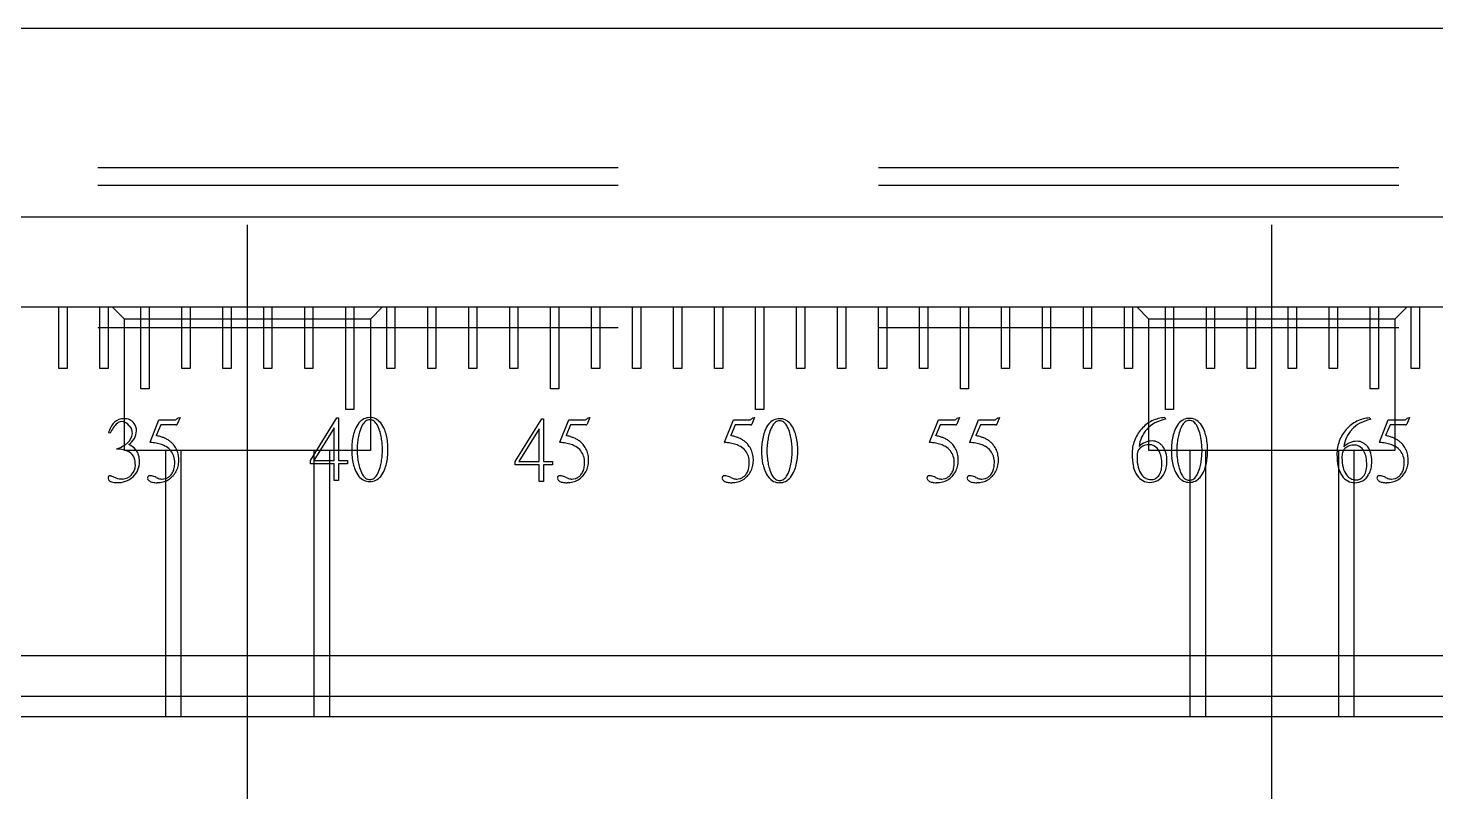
# Model space of a CAD drawing. Extents: x 1 to 398, y 0 to 247.
# Drawn here: x 256.62 to 290.97, y 83.87 to 102.67 of the extents above; entities that cross this region are included whole.
import ezdxf

# ---------------------------------------------------------------- set-up
doc = ezdxf.new("R2010")
doc.units = 0
doc.linetypes.add('CENTER', pattern=[50.8, 31.75, -6.35, 6.35, -6.35])
doc.linetypes.add('DASHED', pattern=[19.05, 12.7, -6.35])
doc.layers.get('0').update_dxf_attribs({"linetype": 'CONTINUOUS'})
doc.layers.add('CENTER', color=1, linetype='CENTER')

msp = doc.modelspace()

# ---------------------------------------------------------------- linework, layer by layer
at = {"color": 7, "linetype": 'CONTINUOUS'}
for p, q in [((249.465, 102.67), (318.265, 102.67)), ((249.465, 98.07), (324.465, 98.07)), ((241.795, 95.87), (323.465, 95.87)), ((257.365, 94.37), (257.365, 95.87)), ((257.565, 95.87), (257.565, 94.37)), ((258.365, 94.37), (258.365, 95.87)), ((258.565, 95.87), (258.565, 94.37)), ((259.365, 93.87), (259.365, 95.87)), ((259.565, 95.87), (259.565, 93.87)), ((260.365, 94.37), (260.365, 95.87)), ((260.565, 95.87), (260.565, 94.37)), ((261.365, 94.37), (261.365, 95.87)), ((261.565, 95.87), (261.565, 94.37)), ((262.365, 94.37), (262.365, 95.87)), ((262.565, 95.87), (262.565, 94.37)), ((263.365, 94.37), (263.365, 95.87)), ((263.565, 95.87), (263.565, 94.37)), ((264.365, 93.37), (264.365, 95.87)), ((264.565, 95.87), (264.565, 93.37)), ((265.365, 94.37), (265.365, 95.87)), ((265.565, 95.87), (265.565, 94.37)), ((266.365, 94.37), (266.365, 95.87)), ((266.565, 95.87), (266.565, 94.37)), ((267.365, 94.37), (267.365, 95.87)), ((267.565, 95.87), (267.565, 94.37)), ((268.365, 94.37), (268.365, 95.87)), ((268.565, 95.87), (268.565, 94.37)), ((269.365, 93.87), (269.365, 95.87)), ((269.565, 95.87), (269.565, 93.87)), ((270.365, 94.37), (270.365, 95.87)), ((270.565, 95.87), (270.565, 94.37)), ((271.365, 94.37), (271.365, 95.87)), ((271.565, 95.87), (271.565, 94.37)), ((272.365, 94.37), (272.365, 95.87)), ((272.565, 95.87), (272.565, 94.37)), ((273.365, 94.37), (273.365, 95.87)), ((273.565, 95.87), (273.565, 94.37)), ((274.365, 93.37), (274.365, 95.87)), ((274.565, 95.87), (274.565, 93.37)), ((275.365, 94.37), (275.365, 95.87)), ((275.565, 95.87), (275.565, 94.37)), ((276.365, 94.37), (276.365, 95.87)), ((276.565, 95.87), (276.565, 94.37)), ((277.365, 94.37), (277.365, 95.87)), ((277.565, 95.87), (277.565, 94.37)), ((278.365, 94.37), (278.365, 95.87)), ((278.565, 95.87), (278.565, 94.37)), ((279.365, 93.87), (279.365, 95.87)), ((279.565, 95.87), (279.565, 93.87)), ((280.365, 94.37), (280.365, 95.87)), ((280.565, 95.87), (280.565, 94.37)), ((281.365, 94.37), (281.365, 95.87)), ((281.565, 95.87), (281.565, 94.37)), ((282.365, 94.37), (282.365, 95.87)), ((282.565, 95.87), (282.565, 94.37)), ((283.365, 94.37), (283.365, 95.87)), ((283.565, 95.87), (283.565, 94.37)), ((284.365, 93.37), (284.365, 95.87)), ((284.565, 95.87), (284.565, 93.37)), ((285.365, 94.37), (285.365, 95.87)), ((285.565, 95.87), (285.565, 94.37)), ((286.365, 94.37), (286.365, 95.87)), ((286.565, 95.87), (286.565, 94.37)), ((287.365, 94.37), (287.365, 95.87)), ((287.565, 95.87), (287.565, 94.37)), ((288.365, 94.37), (288.365, 95.87)), ((288.565, 95.87), (288.565, 94.37)), ((289.365, 93.87), (289.365, 95.87)), ((289.565, 95.87), (289.565, 93.87)), ((290.365, 94.37), (290.365, 95.87)), ((290.565, 95.87), (290.565, 94.37)), ((257.565, 94.37), (257.365, 94.37)), ((258.565, 94.37), (258.365, 94.37)), ((260.565, 94.37), (260.365, 94.37)), ((261.565, 94.37), (261.365, 94.37)), ((262.565, 94.37), (262.365, 94.37)), ((263.565, 94.37), (263.365, 94.37)), ((265.565, 94.37), (265.365, 94.37)), ((266.565, 94.37), (266.365, 94.37)), ((267.565, 94.37), (267.365, 94.37)), ((268.565, 94.37), (268.365, 94.37)), ((270.565, 94.37), (270.365, 94.37)), ((271.565, 94.37), (271.365, 94.37)), ((272.565, 94.37), (272.365, 94.37)), ((273.565, 94.37), (273.365, 94.37)), ((275.565, 94.37), (275.365, 94.37)), ((276.565, 94.37), (276.365, 94.37)), ((277.565, 94.37), (277.365, 94.37)), ((278.565, 94.37), (278.365, 94.37)), ((280.565, 94.37), (280.365, 94.37)), ((281.565, 94.37), (281.365, 94.37)), ((282.565, 94.37), (282.365, 94.37)), ((283.565, 94.37), (283.365, 94.37)), ((285.565, 94.37), (285.365, 94.37)), ((286.565, 94.37), (286.365, 94.37)), ((287.565, 94.37), (287.365, 94.37)), ((288.565, 94.37), (288.365, 94.37)), ((290.565, 94.37), (290.365, 94.37)), ((259.565, 93.87), (259.365, 93.87)), ((269.565, 93.87), (269.365, 93.87)), ((279.565, 93.87), (279.365, 93.87)), ((289.565, 93.87), (289.365, 93.87)), ((259.591, 92.573), (259.805, 93.113)), ((259.805, 93.113), (260.178, 93.113)), ((260.321, 93.17), (260.254, 93.007)), ((260.276, 93.166), (260.321, 93.17)), ((263.503, 92.127), (264.149, 93.166)), ((264.149, 93.166), (264.19, 93.166)), ((264.19, 93.166), (264.19, 92.123)), ((264.565, 93.37), (264.365, 93.37)), ((268.503, 92.1), (269.149, 93.14)), ((269.149, 93.14), (269.19, 93.14)), ((269.19, 93.14), (269.19, 92.096)), ((269.591, 92.573), (269.805, 93.113)), ((269.805, 93.113), (270.178, 93.113)), ((270.321, 93.17), (270.254, 93.007)), ((270.276, 93.166), (270.321, 93.17)), ((273.611, 92.573), (273.825, 93.113)), ((273.825, 93.113), (274.198, 93.113)), ((274.341, 93.17), (274.273, 93.007)), ((274.296, 93.166), (274.341, 93.17)), ((274.565, 93.37), (274.365, 93.37)), ((278.611, 92.573), (278.825, 93.113)), ((278.825, 93.113), (279.198, 93.113)), ((279.341, 93.17), (279.273, 93.007)), ((279.296, 93.166), (279.341, 93.17)), ((279.591, 92.573), (279.805, 93.113)), ((279.805, 93.113), (280.178, 93.113)), ((280.321, 93.17), (280.254, 93.007)), ((280.276, 93.166), (280.321, 93.17)), ((284.355, 93.17), (284.367, 93.129)), ((284.565, 93.37), (284.365, 93.37)), ((289.355, 93.162), (289.367, 93.121)), ((289.591, 92.573), (289.805, 93.113)), ((289.805, 93.113), (290.178, 93.113)), ((290.321, 93.17), (290.254, 93.007)), ((290.276, 93.166), (290.321, 93.17)), ((258.613, 92.787), (258.576, 92.795)), ((259.85, 92.993), (259.74, 92.732)), ((260.221, 92.993), (259.85, 92.993)), ((264.082, 92.924), (263.589, 92.123)), ((264.082, 92.123), (264.082, 92.924)), ((269.082, 92.897), (268.589, 92.096)), ((269.082, 92.096), (269.082, 92.897)), ((269.85, 92.993), (269.74, 92.732)), ((270.221, 92.993), (269.85, 92.993)), ((273.87, 92.993), (273.76, 92.732)), ((274.241, 92.993), (273.87, 92.993)), ((278.87, 92.993), (278.76, 92.732)), ((279.241, 92.993), (278.87, 92.993)), ((279.85, 92.993), (279.74, 92.732)), ((280.221, 92.993), (279.85, 92.993)), ((289.85, 92.993), (289.74, 92.732)), ((290.221, 92.993), (289.85, 92.993)), ((258.78, 92.402), (258.78, 92.408)), ((263.503, 92.043), (263.503, 92.127)), ((263.589, 92.123), (264.082, 92.123)), ((264.082, 92.123), (264.082, 92.123)), ((264.19, 92.123), (264.406, 92.123)), ((264.406, 92.123), (264.406, 92.043)), ((268.503, 92.017), (268.503, 92.1)), ((268.589, 92.096), (269.082, 92.096)), ((269.082, 92.096), (269.082, 92.096)), ((269.19, 92.096), (269.406, 92.096)), ((269.406, 92.096), (269.406, 92.017)), ((258.623, 91.752), (258.638, 91.75)), ((258.638, 91.75), (258.756, 91.699)), ((264.084, 92.043), (263.503, 92.043)), ((264.084, 91.635), (264.084, 92.043)), ((264.406, 92.043), (264.19, 92.043)), ((264.19, 92.043), (264.19, 91.635)), ((269.084, 92.017), (268.503, 92.017)), ((269.084, 91.609), (269.084, 92.017)), ((269.406, 92.017), (269.19, 92.017)), ((269.19, 92.017), (269.19, 91.609)), ((264.19, 91.635), (264.084, 91.635)), ((269.19, 91.609), (269.084, 91.609)), ((125.465, 87.37), (323.465, 87.37)), ((324.465, 86.37), (124.465, 86.37)), ((323.965, 85.87), (124.965, 85.87))]:
    msp.add_line(p, q, dxfattribs=at)
at = {"color": 3, "linetype": 'DASHED'}
for p, q in [((124.965, 99.27), (323.965, 99.27)), ((124.965, 98.837), (323.965, 98.837)), ((258.965, 95.57), (258.665, 95.87)), ((265.265, 95.87), (264.965, 95.57)), ((283.965, 95.57), (283.665, 95.87)), ((290.265, 95.87), (289.965, 95.57)), ((264.965, 95.57), (258.965, 95.57)), ((258.965, 92.37), (258.965, 95.57)), ((264.965, 95.57), (264.965, 92.37)), ((289.965, 95.57), (283.965, 95.57)), ((283.965, 92.37), (283.965, 95.57)), ((289.965, 95.57), (289.965, 92.37)), ((124.965, 95.37), (323.965, 95.37)), ((264.965, 92.37), (258.965, 92.37)), ((259.965, 92.37), (259.965, 85.87)), ((260.344, 92.37), (260.344, 85.87)), ((263.586, 92.37), (263.586, 85.87)), ((263.965, 92.37), (263.965, 85.87)), ((289.965, 92.37), (283.965, 92.37)), ((284.965, 92.37), (284.965, 85.87)), ((285.344, 92.37), (285.344, 85.87)), ((288.586, 92.37), (288.586, 85.87)), ((288.965, 92.37), (288.965, 85.87))]:
    msp.add_line(p, q, dxfattribs=at)
at = {"color": 7, "linetype": 'CONTINUOUS'}
for centre, radius, start, end in [((258.945, 92.804), 0.339, 88.2687, 132.0328), ((258.975, 92.862), 0.282, 36.3587, 93.971), ((260.178, 93.216), 0.103, 269.9573, 289.456), ((260.171, 93.235), 0.123, 289.8018, 307.0841), ((260.133, 93.285), 0.187, 307.1607, 320.255), ((264.966, 92.817), 0.359, 116.5466, 141.2478), ((264.948, 92.838), 0.332, 89.2937, 115.4267), ((264.952, 92.946), 0.171, 89.8353, 126.5002), ((264.956, 92.837), 0.334, 64.6264, 90.6532), ((264.953, 92.945), 0.173, 53.6842, 90.279), ((264.94, 92.819), 0.356, 38.658, 63.5476), ((270.178, 93.216), 0.103, 269.9573, 289.456), ((270.171, 93.235), 0.123, 289.8018, 307.0841), ((270.133, 93.285), 0.187, 307.1607, 320.255), ((274.198, 93.216), 0.103, 269.9573, 289.456), ((274.191, 93.235), 0.123, 289.8018, 307.0841), ((274.152, 93.285), 0.187, 307.1607, 320.255), ((274.966, 92.79), 0.359, 116.5466, 141.2478), ((274.948, 92.811), 0.332, 89.2937, 115.4267), ((274.952, 92.92), 0.171, 89.8353, 126.5002), ((274.956, 92.81), 0.334, 64.6264, 90.6532), ((274.953, 92.918), 0.173, 53.6842, 90.279), ((274.94, 92.792), 0.356, 38.658, 63.5476), ((279.198, 93.216), 0.103, 269.9573, 289.456), ((279.191, 93.235), 0.123, 289.8018, 307.0841), ((279.152, 93.285), 0.187, 307.1607, 320.255), ((280.178, 93.216), 0.103, 269.9573, 289.456), ((280.171, 93.235), 0.123, 289.8018, 307.0841), ((280.133, 93.285), 0.187, 307.1607, 320.255), ((284.381, 92.39), 0.779, 116.1288, 128.3733), ((284.396, 92.346), 0.825, 92.8227, 115.6828), ((284.527, 92.258), 0.886, 100.4162, 118.0828), ((284.966, 92.798), 0.359, 116.5466, 141.2478), ((284.948, 92.82), 0.332, 89.2937, 115.4267), ((284.952, 92.928), 0.171, 89.8353, 126.5002), ((284.956, 92.818), 0.334, 64.6264, 90.6532), ((284.953, 92.926), 0.173, 53.6842, 90.279), ((284.94, 92.8), 0.356, 38.658, 63.5476), ((289.396, 92.338), 0.825, 92.8227, 115.6828), ((289.527, 92.25), 0.886, 100.4162, 118.0828), ((290.178, 93.216), 0.103, 269.9573, 289.456), ((290.171, 93.235), 0.123, 289.8018, 307.0841), ((290.133, 93.285), 0.187, 307.1607, 320.255), ((259.103, 92.679), 0.539, 135.5459, 167.5466), ((259.352, 92.44), 0.816, 133.1853, 154.8445), ((258.897, 92.911), 0.161, 92.9664, 129.7497), ((258.884, 92.822), 0.25, 36.8846, 89.0343), ((258.849, 92.803), 0.311, 308.1356, 355.8286), ((258.847, 92.86), 0.412, 303.0246, 358.3926), ((258.911, 92.794), 0.249, 357.0655, 45.9054), ((258.95, 92.851), 0.309, 359.5532, 35.3746), ((260.222, 93.066), 0.0733, 269.1351, 281.9708), ((260.232, 93.022), 0.0281, 281.4538, 305.805), ((260.239, 93.011), 0.0151, 307.0574, 344.0647), ((265.642, 92.473), 1.125, 158.7761, 166.7628), ((265.19, 92.645), 0.642, 141.8067, 158.4258), ((266.15, 92.4), 1.507, 163.9788, 169.4048), ((265.475, 92.612), 0.8, 152.3497, 165.2539), ((265.04, 92.841), 0.308, 128.0346, 152.5067), ((264.868, 92.843), 0.305, 27.3429, 52.1158), ((264.453, 92.625), 0.774, 14.2709, 27.586), ((263.749, 92.409), 1.51, 10.2609, 15.6321), ((264.727, 92.652), 0.627, 21.378, 38.3895), ((264.313, 92.486), 1.073, 13.2882, 21.5696), ((270.222, 93.066), 0.0733, 269.1351, 281.9708), ((270.232, 93.022), 0.0281, 281.4538, 305.805), ((270.239, 93.011), 0.0151, 307.0574, 344.0647), ((274.242, 93.066), 0.0733, 269.1351, 281.9708), ((274.252, 93.022), 0.0281, 281.4538, 305.805), ((274.259, 93.011), 0.0151, 307.0574, 344.0647), ((275.642, 92.447), 1.125, 158.7761, 166.7628), ((275.19, 92.618), 0.642, 141.8067, 158.4258), ((276.15, 92.373), 1.507, 163.9788, 169.4048), ((275.475, 92.585), 0.8, 152.3497, 165.2539), ((275.04, 92.814), 0.308, 128.0346, 152.5067), ((274.868, 92.817), 0.305, 27.3429, 52.1158), ((274.453, 92.598), 0.774, 14.2709, 27.586), ((273.749, 92.382), 1.51, 10.2609, 15.6321), ((274.727, 92.626), 0.627, 21.378, 38.3895), ((274.313, 92.46), 1.073, 13.2882, 21.5696), ((279.242, 93.066), 0.0733, 269.1351, 281.9708), ((279.252, 93.022), 0.0281, 281.4538, 305.805), ((279.259, 93.011), 0.0151, 307.0574, 344.0647), ((280.222, 93.066), 0.0733, 269.1351, 281.9708), ((280.232, 93.022), 0.0281, 281.4538, 305.805), ((280.239, 93.011), 0.0151, 307.0574, 344.0647), ((284.475, 92.276), 0.927, 138.5995, 159.2011), ((284.447, 92.308), 0.884, 128.4426, 138.9644), ((284.449, 92.39), 0.728, 137.6568, 155.673), ((284.459, 92.397), 0.732, 118.4697, 138.5641), ((285.642, 92.455), 1.125, 158.7761, 166.7628), ((285.19, 92.626), 0.642, 141.8067, 158.4258), ((286.15, 92.381), 1.507, 163.9788, 169.4048), ((285.475, 92.594), 0.8, 152.3497, 165.2539), ((285.04, 92.822), 0.308, 128.0346, 152.5067), ((284.868, 92.825), 0.305, 27.3429, 52.1158), ((284.453, 92.606), 0.774, 14.2709, 27.586), ((283.749, 92.39), 1.51, 10.2609, 15.6321), ((284.727, 92.634), 0.627, 21.378, 38.3895), ((284.313, 92.468), 1.073, 13.2882, 21.5696), ((289.475, 92.268), 0.927, 138.5995, 159.2011), ((289.447, 92.3), 0.884, 128.4426, 138.9644), ((289.449, 92.382), 0.728, 137.6568, 155.673), ((289.381, 92.382), 0.779, 116.1288, 128.3733), ((289.459, 92.388), 0.732, 118.4697, 138.5641), ((290.222, 93.066), 0.0733, 269.1351, 281.9708), ((290.232, 93.022), 0.0281, 281.4538, 305.805), ((290.239, 93.011), 0.0151, 307.0574, 344.0647), ((258.547, 93.112), 0.742, 288.3154, 311.7511), ((258.81, 91.863), 0.54, 59.1779, 93.1094), ((258.754, 91.895), 0.696, 46.0037, 62.7873), ((259.599, 92.564), 0.0092, 167.2044, 192.7956), ((259.637, 92.557), 0.0479, 160.8609, 169.2763), ((259.591, 92.563), 0.00178, 193.6323, 272.6279), ((259.568, 91.54), 1.021, 80.4715, 88.6731), ((259.608, 91.781), 0.776, 70.6148, 80.4628), ((259.231, 90.595), 2.197, 73.9631, 76.5892), ((259.517, 91.588), 1.163, 70.0124, 74.0248), ((259.655, 91.917), 0.633, 59.2808, 70.5721), ((259.735, 92.183), 0.53, 63.3872, 70.1611), ((259.742, 92.171), 0.538, 55.5472, 64.6615), ((259.748, 92.066), 0.458, 39.8178, 59.7095), ((259.731, 92.154), 0.558, 46.6126, 55.5054), ((259.687, 92.109), 0.62, 38.2978, 46.5808), ((259.746, 92.16), 0.543, 24.2446, 37.8899), ((266.156, 92.393), 1.646, 173.9099, 180.1105), ((265.85, 92.425), 1.338, 166.7882, 173.9019), ((266.235, 92.39), 1.593, 174.795, 180.0242), ((266.172, 92.396), 1.529, 169.4141, 174.7865), ((263.693, 92.399), 1.566, 5.0093, 10.2518), ((263.595, 92.39), 1.665, 359.9697, 5.0017), ((264.073, 92.43), 1.32, 6.0471, 13.2628), ((263.721, 92.393), 1.674, 359.8807, 6.0387), ((269.599, 92.564), 0.0092, 167.2044, 192.7956), ((269.637, 92.557), 0.0479, 160.8609, 169.2763), ((269.591, 92.563), 0.00178, 193.6323, 272.6279), ((269.568, 91.54), 1.021, 80.4715, 88.6731), ((269.608, 91.781), 0.776, 70.6148, 80.4628), ((269.231, 90.595), 2.197, 73.9631, 76.5892), ((269.517, 91.588), 1.163, 70.0124, 74.0248), ((269.655, 91.917), 0.633, 59.2808, 70.5721), ((269.735, 92.183), 0.53, 63.3872, 70.1611), ((269.742, 92.171), 0.538, 55.5472, 64.6615), ((269.748, 92.066), 0.458, 39.8178, 59.7095), ((269.731, 92.154), 0.558, 46.6126, 55.5054), ((269.687, 92.109), 0.62, 38.2978, 46.5808), ((269.746, 92.16), 0.543, 24.2446, 37.8899), ((273.656, 92.557), 0.0479, 160.8609, 169.2763), ((273.618, 92.564), 0.0092, 167.2044, 192.7956), ((273.611, 92.563), 0.00178, 193.6323, 272.6279), ((273.587, 91.54), 1.021, 80.4715, 88.6731), ((273.628, 91.781), 0.776, 70.6148, 80.4628), ((273.25, 90.595), 2.197, 73.9631, 76.5892), ((273.537, 91.588), 1.163, 70.0124, 74.0248), ((273.675, 91.917), 0.633, 59.2808, 70.5721), ((273.755, 92.183), 0.53, 63.3872, 70.1611), ((273.762, 92.171), 0.538, 55.5472, 64.6615), ((273.767, 92.066), 0.458, 39.8178, 59.7095), ((273.75, 92.154), 0.558, 46.6126, 55.5054), ((273.707, 92.109), 0.62, 38.2978, 46.5808), ((273.765, 92.16), 0.543, 24.2446, 37.8899), ((276.156, 92.366), 1.646, 173.9099, 180.1105), ((275.85, 92.399), 1.338, 166.7882, 173.9019), ((276.235, 92.364), 1.593, 174.795, 180.0242), ((276.172, 92.369), 1.529, 169.4141, 174.7865), ((273.693, 92.372), 1.566, 5.0093, 10.2518), ((273.595, 92.364), 1.665, 359.9697, 5.0017), ((274.073, 92.404), 1.32, 6.0471, 13.2628), ((273.721, 92.367), 1.674, 359.8807, 6.0387), ((278.656, 92.557), 0.0479, 160.8609, 169.2763), ((278.618, 92.564), 0.0092, 167.2044, 192.7956), ((278.611, 92.563), 0.00178, 193.6323, 272.6279), ((278.587, 91.54), 1.021, 80.4715, 88.6731), ((278.628, 91.781), 0.776, 70.6148, 80.4628), ((278.25, 90.595), 2.197, 73.9631, 76.5892), ((278.537, 91.588), 1.163, 70.0124, 74.0248), ((278.675, 91.917), 0.633, 59.2808, 70.5721), ((278.755, 92.183), 0.53, 63.3872, 70.1611), ((278.762, 92.171), 0.538, 55.5472, 64.6615), ((278.767, 92.066), 0.458, 39.8178, 59.7095), ((278.75, 92.154), 0.558, 46.6126, 55.5054), ((278.707, 92.109), 0.62, 38.2978, 46.5808), ((278.765, 92.16), 0.543, 24.2446, 37.8899), ((279.599, 92.564), 0.0092, 167.2044, 192.7956), ((279.637, 92.557), 0.0479, 160.8609, 169.2763), ((279.591, 92.563), 0.00178, 193.6323, 272.6279), ((279.568, 91.54), 1.021, 80.4715, 88.6731), ((279.608, 91.781), 0.776, 70.6148, 80.4628), ((279.231, 90.595), 2.197, 73.9631, 76.5892), ((279.517, 91.588), 1.163, 70.0124, 74.0248), ((279.655, 91.917), 0.633, 59.2808, 70.5721), ((279.735, 92.183), 0.53, 63.3872, 70.1611), ((279.742, 92.171), 0.538, 55.5472, 64.6615), ((279.748, 92.066), 0.458, 39.8178, 59.7095), ((279.731, 92.154), 0.558, 46.6126, 55.5054), ((279.687, 92.109), 0.62, 38.2978, 46.5808), ((279.746, 92.16), 0.543, 24.2446, 37.8899), ((284.473, 92.286), 0.921, 159.7264, 180.3907), ((283.868, 92.287), 0.185, 141.4789, 168.6899), ((284.499, 92.372), 0.782, 155.9771, 173.162), ((284.048, 92.152), 0.451, 113.372, 136.0183), ((283.929, 92.227), 0.27, 114.0474, 139.6924), ((283.977, 92.109), 0.398, 93.7546, 113.4868), ((284.037, 92.163), 0.437, 89.4576, 112.6402), ((283.977, 92.245), 0.262, 61.7204, 95.5848), ((284.045, 92.288), 0.312, 63.1283, 90.7057), ((283.958, 92.234), 0.281, 26.8137, 59.2365), ((284.042, 92.288), 0.313, 48.2431, 62.5717), ((283.99, 92.231), 0.39, 36.894, 48.2019), ((283.945, 92.191), 0.45, 15.515, 37.4627), ((286.156, 92.374), 1.646, 173.9099, 180.1105), ((285.85, 92.407), 1.338, 166.7882, 173.9019), ((286.235, 92.372), 1.593, 174.795, 180.0242), ((286.172, 92.377), 1.529, 169.4141, 174.7865), ((283.693, 92.381), 1.566, 5.0093, 10.2518), ((283.595, 92.372), 1.665, 359.9697, 5.0017), ((284.073, 92.412), 1.32, 6.0471, 13.2628), ((283.721, 92.375), 1.674, 359.8807, 6.0387), ((289.473, 92.278), 0.921, 159.7264, 180.3907), ((289.499, 92.364), 0.782, 155.9771, 173.162), ((289.048, 92.143), 0.451, 113.372, 136.0183), ((288.929, 92.219), 0.27, 114.0474, 139.6924), ((288.977, 92.101), 0.398, 93.7546, 113.4868), ((289.037, 92.155), 0.437, 89.4576, 112.6402), ((288.977, 92.237), 0.262, 61.7204, 95.5848), ((289.045, 92.28), 0.312, 63.1283, 90.7057), ((288.958, 92.226), 0.281, 26.8137, 59.2365), ((289.042, 92.28), 0.313, 48.2431, 62.5717), ((288.99, 92.223), 0.39, 36.894, 48.2019), ((288.945, 92.183), 0.45, 15.515, 37.4627), ((289.599, 92.564), 0.0092, 167.2044, 192.7956), ((289.637, 92.557), 0.0479, 160.8609, 169.2763), ((289.591, 92.563), 0.00178, 193.6323, 272.6279), ((289.568, 91.54), 1.021, 80.4715, 88.6731), ((289.608, 91.781), 0.776, 70.6148, 80.4628), ((289.231, 90.595), 2.197, 73.9631, 76.5892), ((289.517, 91.588), 1.163, 70.0124, 74.0248), ((289.655, 91.917), 0.633, 59.2808, 70.5721), ((289.735, 92.183), 0.53, 63.3872, 70.1611), ((289.742, 92.171), 0.538, 55.5472, 64.6615), ((289.748, 92.066), 0.458, 39.8178, 59.7095), ((289.731, 92.154), 0.558, 46.6126, 55.5054), ((289.687, 92.109), 0.62, 38.2978, 46.5808), ((289.746, 92.16), 0.543, 24.2446, 37.8899), ((258.942, 92.087), 0.279, 21.071, 58.9729), ((258.857, 92.078), 0.474, 311.8868, 2.4739), ((258.703, 92.017), 0.528, 359.0339, 18.8086), ((258.891, 92.123), 0.44, 356.7157, 38.2603), ((259.793, 92.109), 0.395, 17.3246, 39.2769), ((259.679, 92.077), 0.514, 358.4839, 16.8828), ((259.541, 92.072), 0.651, 348.3503, 359.2247), ((259.721, 92.15), 0.57, 10.8892, 24.1023), ((259.653, 92.133), 0.639, 345.7632, 358.7145), ((259.598, 92.128), 0.694, 359.2215, 10.7983), ((266.188, 92.386), 1.678, 179.881, 186.0309), ((265.845, 92.35), 1.334, 186.0315, 193.2001), ((266.38, 92.388), 1.738, 179.9442, 184.9832), ((266.182, 92.371), 1.539, 184.9857, 190.449), ((266.041, 92.345), 1.395, 190.4551, 196.2875), ((263.853, 92.34), 1.404, 344.0998, 349.8418), ((263.695, 92.368), 1.564, 349.8375, 355.1847), ((263.469, 92.388), 1.791, 355.1774, 0.0578), ((264.07, 92.347), 1.322, 346.768, 354.0003), ((263.705, 92.386), 1.69, 353.9893, 0.1283), ((269.793, 92.109), 0.395, 17.3246, 39.2769), ((269.679, 92.077), 0.514, 358.4839, 16.8828), ((269.541, 92.072), 0.651, 348.3503, 359.2247), ((269.721, 92.15), 0.57, 10.8892, 24.1023), ((269.653, 92.133), 0.639, 345.7632, 358.7145), ((269.598, 92.128), 0.694, 359.2215, 10.7983), ((273.813, 92.109), 0.395, 17.3246, 39.2769), ((273.699, 92.077), 0.514, 358.4839, 16.8828), ((273.561, 92.072), 0.651, 348.3503, 359.2247), ((273.741, 92.15), 0.57, 10.8892, 24.1023), ((273.673, 92.133), 0.639, 345.7632, 358.7145), ((273.618, 92.128), 0.694, 359.2215, 10.7983), ((276.188, 92.36), 1.678, 179.881, 186.0309), ((275.845, 92.323), 1.334, 186.0315, 193.2001), ((276.38, 92.361), 1.738, 179.9442, 184.9832), ((276.182, 92.344), 1.539, 184.9857, 190.449), ((276.041, 92.318), 1.395, 190.4551, 196.2875), ((273.853, 92.314), 1.404, 344.0998, 349.8418), ((273.695, 92.342), 1.564, 349.8375, 355.1847), ((273.469, 92.361), 1.791, 355.1774, 0.0578), ((274.07, 92.321), 1.322, 346.768, 354.0003), ((273.705, 92.359), 1.69, 353.9893, 0.1283), ((278.813, 92.109), 0.395, 17.3246, 39.2769), ((278.699, 92.077), 0.514, 358.4839, 16.8828), ((278.561, 92.072), 0.651, 348.3503, 359.2247), ((278.741, 92.15), 0.57, 10.8892, 24.1023), ((278.673, 92.133), 0.639, 345.7632, 358.7145), ((278.618, 92.128), 0.694, 359.2215, 10.7983), ((279.793, 92.109), 0.395, 17.3246, 39.2769), ((279.679, 92.077), 0.514, 358.4839, 16.8828), ((279.541, 92.072), 0.651, 348.3503, 359.2247), ((279.721, 92.15), 0.57, 10.8892, 24.1023), ((279.653, 92.133), 0.639, 345.7632, 358.7145), ((279.598, 92.128), 0.694, 359.2215, 10.7983), ((284.841, 92.264), 1.289, 179.3073, 192.731), ((284.237, 92.206), 0.563, 167.9944, 180.9946), ((284.616, 92.184), 0.942, 179.2609, 193.903), ((283.746, 92.108), 0.527, 11.2978, 28.6997), ((283.401, 92.039), 0.879, 358.9138, 11.2796), ((283.677, 92.121), 0.727, 359.3489, 15.2257), ((283.673, 92.108), 0.73, 346.6018, 0.311), ((286.188, 92.368), 1.678, 179.881, 186.0309), ((285.845, 92.332), 1.334, 186.0315, 193.2001), ((286.38, 92.37), 1.738, 179.9442, 184.9832), ((286.182, 92.352), 1.539, 184.9857, 190.449), ((286.041, 92.326), 1.395, 190.4551, 196.2875), ((283.853, 92.322), 1.404, 344.0998, 349.8418), ((283.695, 92.35), 1.564, 349.8375, 355.1847), ((283.469, 92.369), 1.791, 355.1774, 0.0578), ((284.07, 92.329), 1.322, 346.768, 354.0003), ((283.705, 92.367), 1.69, 353.9893, 0.1283), ((289.841, 92.256), 1.289, 179.3073, 192.731), ((289.237, 92.198), 0.563, 167.9944, 180.9946), ((289.616, 92.176), 0.942, 179.2609, 193.903), ((288.868, 92.278), 0.185, 141.4789, 168.6899), ((288.746, 92.1), 0.527, 11.2978, 28.6997), ((288.401, 92.031), 0.879, 358.9138, 11.2796), ((288.677, 92.112), 0.727, 359.3489, 15.2257), ((288.673, 92.1), 0.73, 346.6018, 0.311), ((289.793, 92.109), 0.395, 17.3246, 39.2769), ((289.679, 92.077), 0.514, 358.4839, 16.8828), ((289.541, 92.072), 0.651, 348.3503, 359.2247), ((289.721, 92.15), 0.57, 10.8892, 24.1023), ((289.653, 92.133), 0.639, 345.7632, 358.7145), ((289.598, 92.128), 0.694, 359.2215, 10.7983), ((258.654, 91.687), 0.0874, 149.3441, 182.9783), ((258.62, 91.699), 0.0523, 86.0418, 142.2747), ((258.798, 92.148), 0.565, 268.0192, 311.6622), ((258.898, 91.997), 0.326, 274.0582, 317.7796), ((258.91, 92.003), 0.321, 315.5755, 0.9966), ((259.601, 91.697), 0.0728, 156.281, 181.8872), ((259.571, 91.709), 0.0408, 117.1293, 154.954), ((259.581, 91.686), 0.066, 88.0277, 115.4071), ((259.582, 91.494), 0.257, 79.2315, 89.6241), ((259.555, 91.354), 0.4, 71.5675, 79.3119), ((259.487, 91.146), 0.62, 65.85, 71.6275), ((259.871, 91.969), 0.303, 301.5113, 315.9675), ((259.782, 92.075), 0.493, 300.7739, 316.7817), ((259.846, 91.985), 0.332, 316.8732, 333.9198), ((259.737, 92.118), 0.556, 316.7918, 331.0148), ((259.756, 92.028), 0.433, 334.0754, 348.3685), ((259.746, 92.11), 0.544, 331.19, 345.6305), ((265.611, 92.295), 1.093, 193.2098, 201.3991), ((265.168, 92.122), 0.617, 201.4624, 218.6555), ((264.963, 91.96), 0.356, 218.8739, 243.7271), ((265.392, 92.133), 0.713, 194.5816, 208.6061), ((265.024, 91.929), 0.293, 208.0577, 233.3426), ((264.882, 91.928), 0.291, 306.7157, 332.2786), ((264.941, 91.96), 0.356, 296.2729, 321.1261), ((264.503, 92.133), 0.722, 331.8651, 345.7722), ((264.738, 92.121), 0.615, 321.322, 338.56), ((264.318, 92.289), 1.067, 338.4257, 346.7665), ((269.601, 91.697), 0.0728, 156.281, 181.8872), ((269.571, 91.709), 0.0408, 117.1293, 154.954), ((269.581, 91.686), 0.066, 88.0277, 115.4071), ((269.582, 91.494), 0.257, 79.2315, 89.6241), ((269.555, 91.354), 0.4, 71.5675, 79.3119), ((269.487, 91.146), 0.62, 65.85, 71.6275), ((269.871, 91.969), 0.303, 301.5113, 315.9675), ((269.782, 92.075), 0.493, 300.7739, 316.7817), ((269.846, 91.985), 0.332, 316.8732, 333.9198), ((269.737, 92.118), 0.556, 316.7918, 331.0148), ((269.756, 92.028), 0.433, 334.0754, 348.3685), ((269.746, 92.11), 0.544, 331.19, 345.6305), ((273.621, 91.697), 0.0728, 156.281, 181.8872), ((273.591, 91.709), 0.0408, 117.1293, 154.954), ((273.601, 91.686), 0.066, 88.0277, 115.4071), ((273.601, 91.494), 0.257, 79.2315, 89.6241), ((273.575, 91.354), 0.4, 71.5675, 79.3119), ((273.506, 91.146), 0.62, 65.85, 71.6275), ((273.89, 91.969), 0.303, 301.5113, 315.9675), ((273.802, 92.075), 0.493, 300.7739, 316.7817), ((273.866, 91.985), 0.332, 316.8732, 333.9198), ((273.756, 92.118), 0.556, 316.7918, 331.0148), ((273.775, 92.028), 0.433, 334.0754, 348.3685), ((273.766, 92.11), 0.544, 331.19, 345.6305), ((275.611, 92.269), 1.093, 193.2098, 201.3991), ((275.168, 92.096), 0.617, 201.4624, 218.6555), ((275.392, 92.106), 0.713, 194.5816, 208.6061), ((275.024, 91.903), 0.293, 208.0577, 233.3426), ((274.882, 91.901), 0.291, 306.7157, 332.2786), ((274.503, 92.106), 0.722, 331.8651, 345.7722), ((274.738, 92.095), 0.615, 321.322, 338.56), ((274.318, 92.262), 1.067, 338.4257, 346.7665), ((278.621, 91.697), 0.0728, 156.281, 181.8872), ((278.591, 91.709), 0.0408, 117.1293, 154.954), ((278.601, 91.686), 0.066, 88.0277, 115.4071), ((278.601, 91.494), 0.257, 79.2315, 89.6241), ((278.575, 91.354), 0.4, 71.5675, 79.3119), ((278.506, 91.146), 0.62, 65.85, 71.6275), ((278.89, 91.969), 0.303, 301.5113, 315.9675), ((278.802, 92.075), 0.493, 300.7739, 316.7817), ((278.866, 91.985), 0.332, 316.8732, 333.9198), ((278.756, 92.118), 0.556, 316.7918, 331.0148), ((278.775, 92.028), 0.433, 334.0754, 348.3685), ((278.766, 92.11), 0.544, 331.19, 345.6305), ((279.601, 91.697), 0.0728, 156.281, 181.8872), ((279.571, 91.709), 0.0408, 117.1293, 154.954), ((279.581, 91.686), 0.066, 88.0277, 115.4071), ((279.582, 91.494), 0.257, 79.2315, 89.6241), ((279.555, 91.354), 0.4, 71.5675, 79.3119), ((279.487, 91.146), 0.62, 65.85, 71.6275), ((279.871, 91.969), 0.303, 301.5113, 315.9675), ((279.782, 92.075), 0.493, 300.7739, 316.7817), ((279.846, 91.985), 0.332, 316.8732, 333.9198), ((279.737, 92.118), 0.556, 316.7918, 331.0148), ((279.756, 92.028), 0.433, 334.0754, 348.3685), ((279.746, 92.11), 0.544, 331.19, 345.6305), ((284.231, 92.125), 0.664, 192.6222, 213.5845), ((284.013, 91.984), 0.404, 214.0316, 240.4424), ((284.196, 92.08), 0.51, 193.8972, 216.0284), ((284.049, 91.975), 0.328, 216.3932, 240.7594), ((284.012, 91.893), 0.236, 295.2169, 320.2331), ((283.986, 91.97), 0.385, 300.7929, 331.4378), ((283.951, 91.947), 0.318, 319.709, 344.0436), ((283.696, 92.02), 0.584, 344.0693, 0.2725), ((283.793, 92.082), 0.608, 330.9451, 346.4433), ((285.611, 92.277), 1.093, 193.2098, 201.3991), ((285.168, 92.104), 0.617, 201.4624, 218.6555), ((284.963, 91.942), 0.356, 218.8739, 243.7271), ((285.392, 92.115), 0.713, 194.5816, 208.6061), ((285.024, 91.911), 0.293, 208.0577, 233.3426), ((284.882, 91.909), 0.291, 306.7157, 332.2786), ((284.941, 91.942), 0.356, 296.2729, 321.1261), ((284.503, 92.115), 0.722, 331.8651, 345.7722), ((284.738, 92.103), 0.615, 321.322, 338.56), ((284.318, 92.27), 1.067, 338.4257, 346.7665), ((289.231, 92.117), 0.664, 192.6222, 213.5845), ((289.013, 91.976), 0.404, 214.0316, 240.4424), ((289.196, 92.072), 0.51, 193.8972, 216.0284), ((289.049, 91.967), 0.328, 216.3932, 240.7594), ((289.012, 91.885), 0.236, 295.2169, 320.2331), ((288.986, 91.962), 0.385, 300.7929, 331.4378), ((288.951, 91.939), 0.318, 319.709, 344.0436), ((288.696, 92.012), 0.584, 344.0693, 0.2725), ((288.793, 92.074), 0.608, 330.9451, 346.4433), ((289.601, 91.697), 0.0728, 156.281, 181.8872), ((289.571, 91.709), 0.0408, 117.1293, 154.954), ((289.581, 91.686), 0.066, 88.0277, 115.4071), ((289.582, 91.494), 0.257, 79.2315, 89.6241), ((289.555, 91.354), 0.4, 71.5675, 79.3119), ((289.487, 91.146), 0.62, 65.85, 71.6275), ((289.871, 91.969), 0.303, 301.5113, 315.9675), ((289.782, 92.075), 0.493, 300.7739, 316.7817), ((289.846, 91.985), 0.332, 316.8732, 333.9198), ((289.737, 92.118), 0.556, 316.7918, 331.0148), ((289.756, 92.028), 0.433, 334.0754, 348.3685), ((289.746, 92.11), 0.544, 331.19, 345.6305), ((258.632, 91.686), 0.0656, 183.2091, 237.4566), ((258.72, 91.807), 0.215, 235.0158, 251.6164), ((258.776, 91.969), 0.386, 251.2996, 270.3757), ((258.899, 92.066), 0.394, 248.6451, 273.1192), ((259.603, 91.694), 0.0745, 179.7689, 184.4732), ((259.564, 91.691), 0.0361, 184.316, 191.9442), ((259.544, 91.687), 0.015, 191.5786, 205.2913), ((259.639, 91.723), 0.117, 201.5057, 219.093), ((259.648, 91.732), 0.13, 219.3474, 234.6593), ((259.695, 91.807), 0.218, 236.1652, 258.5243), ((259.758, 92.103), 0.521, 258.2451, 270.7659), ((260.026, 92.347), 0.698, 245.8334, 250.8777), ((259.768, 92.164), 0.581, 269.6263, 283.9812), ((259.927, 92.06), 0.394, 250.7805, 258.1713), ((259.889, 91.878), 0.208, 257.9993, 269.3203), ((259.883, 91.966), 0.295, 270.7211, 285.4421), ((259.792, 92.062), 0.477, 284.1459, 300.5209), ((259.889, 91.94), 0.269, 285.6366, 301.3182), ((264.948, 91.945), 0.336, 244.7936, 270.6548), ((264.951, 91.839), 0.177, 234.7577, 270.348), ((264.953, 91.84), 0.178, 269.5975, 305.2384), ((264.956, 91.943), 0.334, 269.2919, 295.2597), ((269.603, 91.694), 0.0745, 179.7689, 184.4732), ((269.564, 91.691), 0.0361, 184.316, 191.9442), ((269.544, 91.687), 0.015, 191.5786, 205.2913), ((269.639, 91.723), 0.117, 201.5057, 219.093), ((269.648, 91.732), 0.13, 219.3474, 234.6593), ((269.695, 91.807), 0.218, 236.1652, 258.5243), ((269.758, 92.103), 0.521, 258.2451, 270.7659), ((270.026, 92.347), 0.698, 245.8334, 250.8777), ((269.768, 92.164), 0.581, 269.6263, 283.9812), ((269.927, 92.06), 0.394, 250.7805, 258.1713), ((269.889, 91.878), 0.208, 257.9993, 269.3203), ((269.883, 91.966), 0.295, 270.7211, 285.4421), ((269.792, 92.062), 0.477, 284.1459, 300.5209), ((269.889, 91.94), 0.269, 285.6366, 301.3182), ((273.622, 91.694), 0.0745, 179.7689, 184.4732), ((273.584, 91.691), 0.0361, 184.316, 191.9442), ((273.563, 91.687), 0.015, 191.5786, 205.2913), ((273.658, 91.723), 0.117, 201.5057, 219.093), ((273.668, 91.732), 0.13, 219.3474, 234.6593), ((273.715, 91.807), 0.218, 236.1652, 258.5243), ((273.777, 92.103), 0.521, 258.2451, 270.7659), ((274.045, 92.347), 0.698, 245.8334, 250.8777), ((273.788, 92.164), 0.581, 269.6263, 283.9812), ((273.947, 92.06), 0.394, 250.7805, 258.1713), ((273.909, 91.878), 0.208, 257.9993, 269.3203), ((273.903, 91.966), 0.295, 270.7211, 285.4421), ((273.812, 92.062), 0.477, 284.1459, 300.5209), ((273.909, 91.94), 0.269, 285.6366, 301.3182), ((274.963, 91.934), 0.356, 218.8739, 243.7271), ((274.948, 91.918), 0.336, 244.7936, 270.6548), ((274.951, 91.812), 0.177, 234.7577, 270.348), ((274.953, 91.813), 0.178, 269.5975, 305.2384), ((274.956, 91.917), 0.334, 269.2919, 295.2597), ((274.941, 91.934), 0.356, 296.2729, 321.1261), ((278.622, 91.694), 0.0745, 179.7689, 184.4732), ((278.584, 91.691), 0.0361, 184.316, 191.9442), ((278.563, 91.687), 0.015, 191.5786, 205.2913), ((278.658, 91.723), 0.117, 201.5057, 219.093), ((278.668, 91.732), 0.13, 219.3474, 234.6593), ((278.715, 91.807), 0.218, 236.1652, 258.5243), ((278.777, 92.103), 0.521, 258.2451, 270.7659), ((279.045, 92.347), 0.698, 245.8334, 250.8777), ((278.788, 92.164), 0.581, 269.6263, 283.9812), ((278.947, 92.06), 0.394, 250.7805, 258.1713), ((278.909, 91.878), 0.208, 257.9993, 269.3203), ((278.903, 91.966), 0.295, 270.7211, 285.4421), ((278.812, 92.062), 0.477, 284.1459, 300.5209), ((278.909, 91.94), 0.269, 285.6366, 301.3182), ((279.603, 91.694), 0.0745, 179.7689, 184.4732), ((279.564, 91.691), 0.0361, 184.316, 191.9442), ((279.544, 91.687), 0.015, 191.5786, 205.2913), ((279.639, 91.723), 0.117, 201.5057, 219.093), ((279.648, 91.732), 0.13, 219.3474, 234.6593), ((279.695, 91.807), 0.218, 236.1652, 258.5243), ((279.758, 92.103), 0.521, 258.2451, 270.7659), ((280.026, 92.347), 0.698, 245.8334, 250.8777), ((279.768, 92.164), 0.581, 269.6263, 283.9812), ((279.927, 92.06), 0.394, 250.7805, 258.1713), ((279.889, 91.878), 0.208, 257.9993, 269.3203), ((279.883, 91.966), 0.295, 270.7211, 285.4421), ((279.792, 92.062), 0.477, 284.1459, 300.5209), ((279.889, 91.94), 0.269, 285.6366, 301.3182), ((283.98, 91.94), 0.35, 241.6905, 270.7219), ((284.01, 91.917), 0.259, 241.8954, 270.4746), ((283.993, 91.983), 0.393, 268.6592, 298.9301), ((284.015, 91.895), 0.238, 269.2969, 294.2165), ((284.948, 91.926), 0.336, 244.7936, 270.6548), ((284.951, 91.82), 0.177, 234.7577, 270.348), ((284.953, 91.822), 0.178, 269.5975, 305.2384), ((284.956, 91.925), 0.334, 269.2919, 295.2597), ((288.98, 91.932), 0.35, 241.6905, 270.7219), ((289.01, 91.909), 0.259, 241.8954, 270.4746), ((288.993, 91.975), 0.393, 268.6592, 298.9301), ((289.015, 91.887), 0.238, 269.2969, 294.2165), ((289.603, 91.694), 0.0745, 179.7689, 184.4732), ((289.564, 91.691), 0.0361, 184.316, 191.9442), ((289.544, 91.687), 0.015, 191.5786, 205.2913), ((289.639, 91.723), 0.117, 201.5057, 219.093), ((289.648, 91.732), 0.13, 219.3474, 234.6593), ((289.695, 91.807), 0.218, 236.1652, 258.5243), ((289.758, 92.103), 0.521, 258.2451, 270.7659), ((290.026, 92.347), 0.698, 245.8334, 250.8777), ((289.768, 92.164), 0.581, 269.6263, 283.9812), ((289.927, 92.06), 0.394, 250.7805, 258.1713), ((289.889, 91.878), 0.208, 257.9993, 269.3203), ((289.883, 91.966), 0.295, 270.7211, 285.4421), ((289.792, 92.062), 0.477, 284.1459, 300.5209), ((289.889, 91.94), 0.269, 285.6366, 301.3182)]:
    msp.add_arc(centre, radius, start, end, dxfattribs=at)
at = {"layer": 'CENTER', "color": 1, "linetype": 'CENTER'}
for p, q in [((261.965, 83.87), (261.965, 97.87)), ((286.965, 83.87), (286.965, 97.87))]:
    msp.add_line(p, q, dxfattribs=at)

doc.saveas('drawing.dxf')
